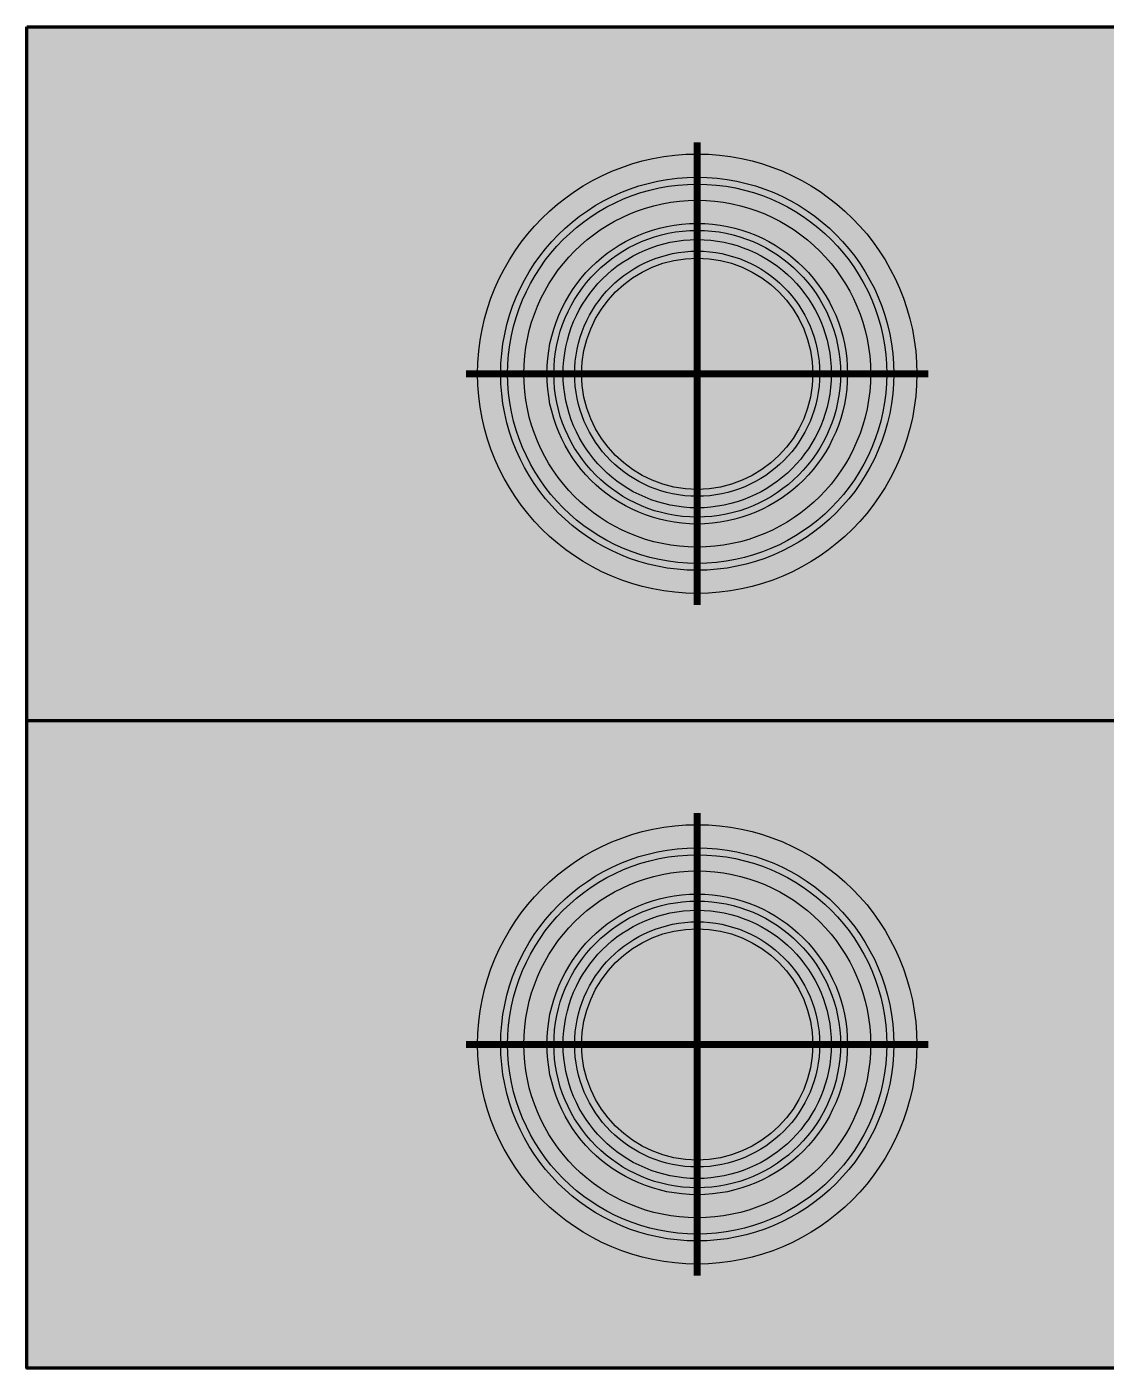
# Model space of a CAD drawing. Header units: millimetres. Extents: x 1408 to 8712, y 657 to 4836.
# Drawn here: x 2161 to 2394.5, y 1821.8 to 2111.8 of the extents above; entities that cross this region are included whole.
import ezdxf

# ---------------------------------------------------------------- set-up
doc = ezdxf.new("R2010")
doc.units = ezdxf.units.MM

msp = doc.modelspace()

# ---------------------------------------------------------------- hatches: boundary and pattern name
at = {"lineweight": 140, "true_color": 0xffffff}
h = msp.add_hatch(color=7, dxfattribs=at)
h.dxf.hatch_style = 1
h.paths.add_polyline_path([(2741.02, 2111.81), (2161.02, 2111.81), (2161.02, 1961.81), (2741.02, 1961.81)])
h.paths.add_polyline_path([(2741.02, 1961.81), (2161.02, 1961.81), (2161.02, 1821.81), (2741.02, 1821.81)])
h = msp.add_hatch(color=90)
h.dxf.hatch_style = 1
h.paths.add_polyline_path([(2353.52, 2036.81), (2352.02, 2036.81, -0.03929), (2351.46, 2029.61), (2352.94, 2029.38, 0.03929)])
h.paths.add_polyline_path([(2351.91, 2049.1), (2350.46, 2048.72, -0.03929), (2351.77, 2041.62), (2353.26, 2041.78, 0.03929)])
h.paths.add_polyline_path([(2347.16, 2060.56), (2345.86, 2059.81, -0.03929), (2348.97, 2053.3), (2350.37, 2053.83, 0.03929)])
h.paths.add_polyline_path([(2339.61, 2070.4), (2338.55, 2069.34, -0.03929), (2343.24, 2063.85), (2344.45, 2064.73, 0.03929)])
h.paths.add_polyline_path([(2329.77, 2077.95), (2329.02, 2076.65, -0.03929), (2334.97, 2072.56), (2335.92, 2073.72, 0.03929)])
h.paths.add_polyline_path([(2325.34, 2080.2, 0.03929), (2318.32, 2082.69), (2317.93, 2081.24, -0.03929), (2324.73, 2078.83)])
h.paths.add_polyline_path([(2313.45, 2083.73, 0.03929), (2306.02, 2084.31), (2306.02, 2082.81, -0.03929), (2313.22, 2082.24)])
h.paths.add_polyline_path([(2301.06, 2084.05, 0.03929), (2293.73, 2082.69), (2294.12, 2081.24, -0.03929), (2301.22, 2082.56)])
h.paths.add_polyline_path([(2289.54, 2079.76), (2289, 2081.16, 0.03929), (2282.27, 2077.95), (2283.02, 2076.65, -0.03929)])
h.paths.add_polyline_path([(2278.99, 2074.03), (2278.1, 2075.24, 0.03929), (2272.44, 2070.4), (2273.5, 2069.34, -0.03929)])
h.paths.add_polyline_path([(2270.28, 2065.76), (2269.11, 2066.7, 0.03929), (2264.89, 2060.56), (2266.19, 2059.81, -0.03929)])
h.paths.add_polyline_path([(2264, 2055.52), (2262.63, 2056.13, 0.03929), (2260.14, 2049.1), (2261.59, 2048.72, -0.03929)])
h.paths.add_polyline_path([(2260.59, 2044.01), (2259.11, 2044.24, 0.03929), (2258.52, 2036.81), (2260.02, 2036.81, -0.03929)])
h.paths.add_polyline_path([(2260.28, 2032), (2258.78, 2031.85, 0.03929), (2260.14, 2024.52), (2261.59, 2024.9, -0.03929)])
h.paths.add_polyline_path([(2263.08, 2020.33), (2261.68, 2019.79, 0.03929), (2264.89, 2013.06), (2266.19, 2013.81, -0.03929)])
h.paths.add_polyline_path([(2268.81, 2009.77), (2267.6, 2008.89, 0.03929), (2272.44, 2003.22), (2273.5, 2004.28, -0.03929)])
h.paths.add_polyline_path([(2277.08, 2001.06), (2276.13, 1999.9, 0.03929), (2282.27, 1995.67), (2283.02, 1996.97, -0.03929)])
h.paths.add_polyline_path([(2287.31, 1994.79), (2286.7, 1993.42, 0.03929), (2293.73, 1990.93), (2294.12, 1992.38, -0.03929)])
h.paths.add_polyline_path([(2306.02, 1990.81, -0.03929), (2298.83, 1991.38), (2298.59, 1989.9, 0.03929), (2306.02, 1989.31)])
h.paths.add_polyline_path([(2318.32, 1990.93), (2317.93, 1992.38, -0.03929), (2310.83, 1991.06), (2310.99, 1989.57, 0.03929)])
h.paths.add_polyline_path([(2329.77, 1995.67), (2329.02, 1996.97, -0.03929), (2322.51, 1993.87), (2323.05, 1992.47, 0.03929)])
h.paths.add_polyline_path([(2339.61, 2003.22), (2338.55, 2004.28, -0.03929), (2333.06, 1999.6), (2333.94, 1998.38, 0.03929)])
h.paths.add_polyline_path([(2347.16, 2013.06), (2345.86, 2013.81, -0.03929), (2341.77, 2007.86), (2342.94, 2006.92, 0.03929)])
h.paths.add_polyline_path([(2351.91, 2024.52), (2350.46, 2024.9, -0.03929), (2348.05, 2018.1), (2349.42, 2017.49, 0.03929)])
h.paths.add_polyline_path([(2342.25, 2027.1), (2340.8, 2027.49, -0.03929), (2338.91, 2022.17), (2340.28, 2021.56, 0.03929)])
h.paths.add_polyline_path([(2338.5, 2018.06), (2337.2, 2018.81, -0.03929), (2334, 2014.16), (2335.17, 2013.21, 0.03929)])
h.paths.add_polyline_path([(2332.54, 2010.29), (2331.48, 2011.35, -0.03929), (2327.18, 2007.69), (2328.07, 2006.47, 0.03929)])
h.paths.add_polyline_path([(2324.77, 2004.33), (2324.02, 2005.63, -0.03929), (2318.93, 2003.2), (2319.46, 2001.8, 0.03929)])
h.paths.add_polyline_path([(2315.73, 2000.59), (2315.34, 2002.04, -0.03929), (2309.79, 2001.01), (2309.94, 1999.52, 0.03929)])
h.paths.add_polyline_path([(2306.02, 2000.81, -0.03929), (2300.39, 2001.25), (2300.16, 1999.77, 0.03929), (2306.02, 1999.31)])
h.paths.add_polyline_path([(2296.71, 2002.04, -0.03929), (2291.38, 2003.92), (2290.77, 2002.55, 0.03929), (2296.32, 2000.59)])
h.paths.add_polyline_path([(2283.37, 2008.83), (2282.42, 2007.67, 0.03929), (2287.27, 2004.33), (2288.02, 2005.63, -0.03929)])
h.paths.add_polyline_path([(2276.9, 2015.65), (2275.69, 2014.77, 0.03929), (2279.51, 2010.29), (2280.57, 2011.35, -0.03929)])
h.paths.add_polyline_path([(2272.42, 2023.91), (2271.02, 2023.37, 0.03929), (2273.55, 2018.06), (2274.85, 2018.81, -0.03929)])
h.paths.add_polyline_path([(2270.22, 2033.05), (2268.73, 2032.89, 0.03929), (2269.8, 2027.1), (2271.25, 2027.49, -0.03929)])
h.paths.add_polyline_path([(2270.47, 2042.44), (2268.99, 2042.68, 0.03929), (2268.52, 2036.81), (2270.02, 2036.81, -0.03929)])
h.paths.add_polyline_path([(2273.14, 2051.45), (2271.77, 2052.06, 0.03929), (2269.8, 2046.52), (2271.25, 2046.13, -0.03929)])
h.paths.add_polyline_path([(2278.05, 2059.47), (2276.88, 2060.41, 0.03929), (2273.55, 2055.56), (2274.85, 2054.81, -0.03929)])
h.paths.add_polyline_path([(2284.86, 2065.94), (2283.98, 2067.15, 0.03929), (2279.51, 2063.33), (2280.57, 2062.27, -0.03929)])
h.paths.add_polyline_path([(2293.12, 2070.42), (2292.59, 2071.82, 0.03929), (2287.27, 2069.29), (2288.02, 2067.99, -0.03929)])
h.paths.add_polyline_path([(2302.1, 2074.11, 0.03929), (2296.32, 2073.03), (2296.71, 2071.58, -0.03929), (2302.26, 2072.61)])
h.paths.add_polyline_path([(2311.89, 2073.85, 0.03929), (2306.02, 2074.31), (2306.02, 2072.81, -0.03929), (2311.66, 2072.37)])
h.paths.add_polyline_path([(2315.73, 2073.03), (2315.34, 2071.58, -0.03929), (2320.67, 2069.7), (2321.28, 2071.07, 0.03929)])
h.paths.add_polyline_path([(2324.77, 2069.29), (2324.02, 2067.99, -0.03929), (2328.68, 2064.79), (2329.62, 2065.95, 0.03929)])
h.paths.add_polyline_path([(2332.54, 2063.33), (2331.48, 2062.27, -0.03929), (2335.15, 2057.97), (2336.36, 2058.85, 0.03929)])
h.paths.add_polyline_path([(2338.5, 2055.56), (2337.2, 2054.81, -0.03929), (2339.63, 2049.71), (2341.03, 2050.25, 0.03929)])
h.paths.add_polyline_path([(2342.25, 2046.52), (2340.8, 2046.13, -0.03929), (2341.83, 2040.57), (2343.32, 2040.73, 0.03929)])
h.paths.add_polyline_path([(2343.52, 2036.81), (2342.02, 2036.81, -0.03929), (2341.58, 2031.18), (2343.06, 2030.94, 0.03929)])
h.paths.add_polyline_path([(2335.02, 2036.81), (2333.52, 2036.81, -0.03929), (2333.19, 2032.51), (2334.67, 2032.27, 0.03929)])
h.paths.add_polyline_path([(2334.04, 2044.32), (2332.59, 2043.93, -0.03929), (2333.37, 2039.69), (2334.87, 2039.84, 0.03929)])
h.paths.add_polyline_path([(2331.14, 2051.31), (2329.84, 2050.56, -0.03929), (2331.7, 2046.67), (2333.1, 2047.2, 0.03929)])
h.paths.add_polyline_path([(2326.53, 2057.32), (2325.47, 2056.26, -0.03929), (2328.27, 2052.97), (2329.49, 2053.86, 0.03929)])
h.paths.add_polyline_path([(2324.27, 2059.35, 0.03929), (2320.52, 2061.93), (2319.77, 2060.63, -0.03929), (2323.33, 2058.18)])
h.paths.add_polyline_path([(2317.82, 2063.3, 0.03929), (2313.53, 2064.82), (2313.14, 2063.37, -0.03929), (2317.21, 2061.93)])
h.paths.add_polyline_path([(2310.56, 2065.45, 0.03929), (2306.02, 2065.81), (2306.02, 2064.31, -0.03929), (2310.33, 2063.97)])
h.paths.add_polyline_path([(2302.99, 2065.65, 0.03929), (2298.52, 2064.82), (2298.91, 2063.37, -0.03929), (2303.15, 2064.16)])
h.paths.add_polyline_path([(2296.17, 2062.48), (2295.63, 2063.88, 0.03929), (2291.52, 2061.93), (2292.27, 2060.63, -0.03929)])
h.paths.add_polyline_path([(2289.86, 2059.06), (2288.98, 2060.27, 0.03929), (2285.52, 2057.32), (2286.58, 2056.26, -0.03929)])
h.paths.add_polyline_path([(2284.65, 2054.12), (2283.49, 2055.06, 0.03929), (2280.91, 2051.31), (2282.21, 2050.56, -0.03929)])
h.paths.add_polyline_path([(2280.9, 2048), (2279.53, 2048.61, 0.03929), (2278.01, 2044.32), (2279.46, 2043.93, -0.03929)])
h.paths.add_polyline_path([(2278.86, 2041.11), (2277.38, 2041.35, 0.03929), (2277.02, 2036.81), (2278.52, 2036.81, -0.03929)])
h.paths.add_polyline_path([(2278.67, 2033.94), (2277.18, 2033.78, 0.03929), (2278.01, 2029.3), (2279.46, 2029.69, -0.03929)])
h.paths.add_polyline_path([(2280.35, 2026.96), (2278.95, 2026.42, 0.03929), (2280.91, 2022.31), (2282.21, 2023.06, -0.03929)])
h.paths.add_polyline_path([(2283.78, 2020.65), (2282.56, 2019.76, 0.03929), (2285.52, 2016.3), (2286.58, 2017.37, -0.03929)])
h.paths.add_polyline_path([(2288.72, 2015.44), (2287.77, 2014.27, 0.03929), (2291.52, 2011.7), (2292.27, 2012.99, -0.03929)])
h.paths.add_polyline_path([(2294.84, 2011.69), (2294.23, 2010.32, 0.03929), (2298.52, 2008.8), (2298.91, 2010.25, -0.03929)])
h.paths.add_polyline_path([(2306.02, 2009.31, -0.03929), (2301.72, 2009.65), (2301.49, 2008.17, 0.03929), (2306.02, 2007.81)])
h.paths.add_polyline_path([(2313.14, 2010.25, -0.03929), (2308.9, 2009.46), (2309.06, 2007.97, 0.03929), (2313.53, 2008.8)])
h.paths.add_polyline_path([(2320.52, 2011.7), (2319.77, 2012.99, -0.03929), (2315.88, 2011.14), (2316.42, 2009.74, 0.03929)])
h.paths.add_polyline_path([(2326.53, 2016.3), (2325.47, 2017.37, -0.03929), (2322.19, 2014.56), (2323.07, 2013.35, 0.03929)])
h.paths.add_polyline_path([(2331.14, 2022.31), (2329.84, 2023.06, -0.03929), (2327.4, 2019.5), (2328.56, 2018.56, 0.03929)])
h.paths.add_polyline_path([(2334.04, 2029.3), (2332.59, 2029.69, -0.03929), (2331.15, 2025.63), (2332.52, 2025.02, 0.03929)])
at = {"lineweight": 140}
h = msp.add_hatch(color=3, dxfattribs=at)
h.dxf.hatch_style = 1
h.paths.add_polyline_path([(2263.52, 2036.81, 1), (2348.52, 2036.81, 1)])
h.paths.add_polyline_path([(2347.02, 2036.81, -1), (2265.02, 2036.81, -1)], flags=16)
h.paths.add_polyline_path([(2343.52, 2036.81, -1), (2268.52, 2036.81, -1)], flags=0)
h.paths.add_polyline_path([(2338.52, 2036.81, -1), (2273.52, 2036.81, -1)], flags=0)
h.paths.add_polyline_path([(2337.02, 2036.81, -1), (2275.02, 2036.81, -1)], flags=0)
h.paths.add_polyline_path([(2335.02, 2036.81, -1), (2277.02, 2036.81, -1)], flags=0)
h.paths.add_polyline_path([(2332.52, 2036.81, -1), (2279.52, 2036.81, -1)], flags=0)
h.paths.add_polyline_path([(2331.02, 2036.81, -1), (2281.02, 2036.81, -1)], flags=0)
h = msp.add_hatch(color=3, dxfattribs=at)
h.dxf.hatch_style = 1
h.paths.add_polyline_path([(2273.52, 2036.81, 1), (2338.52, 2036.81, 1)])
h.paths.add_polyline_path([(2337.02, 2036.81, -1), (2275.02, 2036.81, -1)], flags=16)
h.paths.add_polyline_path([(2335.02, 2036.81, -1), (2277.02, 2036.81, -1)], flags=0)
h.paths.add_polyline_path([(2332.52, 2036.81, -1), (2279.52, 2036.81, -1)], flags=0)
h.paths.add_polyline_path([(2331.02, 2036.81, -1), (2281.02, 2036.81, -1)], flags=0)
h = msp.add_hatch(color=3, dxfattribs=at)
h.dxf.hatch_style = 1
h.paths.add_polyline_path([(2332.52, 2036.81, 1), (2279.52, 2036.81, 1)])
h.paths.add_polyline_path([(2331.02, 2036.81, -1), (2281.02, 2036.81, -1)], flags=16)
h = msp.add_hatch(color=90)
h.dxf.hatch_style = 1
h.paths.add_polyline_path([(2353.52, 1891.81), (2352.02, 1891.81, -0.03929), (2351.46, 1884.61), (2352.94, 1884.38, 0.03929)])
h.paths.add_polyline_path([(2351.91, 1904.1), (2350.46, 1903.72, -0.03929), (2351.77, 1896.62), (2353.26, 1896.78, 0.03929)])
h.paths.add_polyline_path([(2347.16, 1915.56), (2345.86, 1914.81, -0.03929), (2348.97, 1908.3), (2350.37, 1908.83, 0.03929)])
h.paths.add_polyline_path([(2339.61, 1925.4), (2338.55, 1924.34, -0.03929), (2343.24, 1918.85), (2344.45, 1919.73, 0.03929)])
h.paths.add_polyline_path([(2329.77, 1932.95), (2329.02, 1931.65, -0.03929), (2334.97, 1927.56), (2335.92, 1928.72, 0.03929)])
h.paths.add_polyline_path([(2325.34, 1935.2, 0.03929), (2318.32, 1937.69), (2317.93, 1936.24, -0.03929), (2324.73, 1933.83)])
h.paths.add_polyline_path([(2313.45, 1938.73, 0.03929), (2306.02, 1939.31), (2306.02, 1937.81, -0.03929), (2313.22, 1937.24)])
h.paths.add_polyline_path([(2301.06, 1939.05, 0.03929), (2293.73, 1937.69), (2294.12, 1936.24, -0.03929), (2301.22, 1937.56)])
h.paths.add_polyline_path([(2289.54, 1934.76), (2289, 1936.16, 0.03929), (2282.27, 1932.95), (2283.02, 1931.65, -0.03929)])
h.paths.add_polyline_path([(2278.99, 1929.03), (2278.1, 1930.24, 0.03929), (2272.44, 1925.4), (2273.5, 1924.34, -0.03929)])
h.paths.add_polyline_path([(2270.28, 1920.76), (2269.11, 1921.7, 0.03929), (2264.89, 1915.56), (2266.19, 1914.81, -0.03929)])
h.paths.add_polyline_path([(2264, 1910.52), (2262.63, 1911.13, 0.03929), (2260.14, 1904.1), (2261.59, 1903.72, -0.03929)])
h.paths.add_polyline_path([(2260.59, 1899.01), (2259.11, 1899.24, 0.03929), (2258.52, 1891.81), (2260.02, 1891.81, -0.03929)])
h.paths.add_polyline_path([(2260.28, 1887), (2258.78, 1886.85, 0.03929), (2260.14, 1879.52), (2261.59, 1879.9, -0.03929)])
h.paths.add_polyline_path([(2263.08, 1875.33), (2261.68, 1874.79, 0.03929), (2264.89, 1868.06), (2266.19, 1868.81, -0.03929)])
h.paths.add_polyline_path([(2268.81, 1864.77), (2267.6, 1863.89, 0.03929), (2272.44, 1858.22), (2273.5, 1859.28, -0.03929)])
h.paths.add_polyline_path([(2277.08, 1856.06), (2276.13, 1854.9, 0.03929), (2282.27, 1850.67), (2283.02, 1851.97, -0.03929)])
h.paths.add_polyline_path([(2287.31, 1849.79), (2286.7, 1848.42, 0.03929), (2293.73, 1845.93), (2294.12, 1847.38, -0.03929)])
h.paths.add_polyline_path([(2306.02, 1845.81, -0.03929), (2298.83, 1846.38), (2298.59, 1844.9, 0.03929), (2306.02, 1844.31)])
h.paths.add_polyline_path([(2318.32, 1845.93), (2317.93, 1847.38, -0.03929), (2310.83, 1846.06), (2310.99, 1844.57, 0.03929)])
h.paths.add_polyline_path([(2329.77, 1850.67), (2329.02, 1851.97, -0.03929), (2322.51, 1848.87), (2323.05, 1847.47, 0.03929)])
h.paths.add_polyline_path([(2339.61, 1858.22), (2338.55, 1859.28, -0.03929), (2333.06, 1854.6), (2333.94, 1853.38, 0.03929)])
h.paths.add_polyline_path([(2347.16, 1868.06), (2345.86, 1868.81, -0.03929), (2341.77, 1862.86), (2342.94, 1861.92, 0.03929)])
h.paths.add_polyline_path([(2351.91, 1879.52), (2350.46, 1879.9, -0.03929), (2348.05, 1873.1), (2349.42, 1872.49, 0.03929)])
h.paths.add_polyline_path([(2342.25, 1882.1), (2340.8, 1882.49, -0.03929), (2338.91, 1877.17), (2340.28, 1876.56, 0.03929)])
h.paths.add_polyline_path([(2338.5, 1873.06), (2337.2, 1873.81, -0.03929), (2334, 1869.16), (2335.17, 1868.21, 0.03929)])
h.paths.add_polyline_path([(2332.54, 1865.29), (2331.48, 1866.35, -0.03929), (2327.18, 1862.69), (2328.07, 1861.47, 0.03929)])
h.paths.add_polyline_path([(2324.77, 1859.33), (2324.02, 1860.63, -0.03929), (2318.93, 1858.2), (2319.46, 1856.8, 0.03929)])
h.paths.add_polyline_path([(2315.73, 1855.59), (2315.34, 1857.04, -0.03929), (2309.79, 1856.01), (2309.94, 1854.52, 0.03929)])
h.paths.add_polyline_path([(2306.02, 1855.81, -0.03929), (2300.39, 1856.25), (2300.16, 1854.77, 0.03929), (2306.02, 1854.31)])
h.paths.add_polyline_path([(2296.71, 1857.04, -0.03929), (2291.38, 1858.92), (2290.77, 1857.55, 0.03929), (2296.32, 1855.59)])
h.paths.add_polyline_path([(2283.37, 1863.83), (2282.42, 1862.67, 0.03929), (2287.27, 1859.33), (2288.02, 1860.63, -0.03929)])
h.paths.add_polyline_path([(2276.9, 1870.65), (2275.69, 1869.77, 0.03929), (2279.51, 1865.29), (2280.57, 1866.35, -0.03929)])
h.paths.add_polyline_path([(2272.42, 1878.91), (2271.02, 1878.37, 0.03929), (2273.55, 1873.06), (2274.85, 1873.81, -0.03929)])
h.paths.add_polyline_path([(2270.22, 1888.05), (2268.73, 1887.89, 0.03929), (2269.8, 1882.1), (2271.25, 1882.49, -0.03929)])
h.paths.add_polyline_path([(2270.47, 1897.44), (2268.99, 1897.68, 0.03929), (2268.52, 1891.81), (2270.02, 1891.81, -0.03929)])
h.paths.add_polyline_path([(2273.14, 1906.45), (2271.77, 1907.06, 0.03929), (2269.8, 1901.52), (2271.25, 1901.13, -0.03929)])
h.paths.add_polyline_path([(2278.05, 1914.47), (2276.88, 1915.41, 0.03929), (2273.55, 1910.56), (2274.85, 1909.81, -0.03929)])
h.paths.add_polyline_path([(2284.86, 1920.94), (2283.98, 1922.15, 0.03929), (2279.51, 1918.33), (2280.57, 1917.27, -0.03929)])
h.paths.add_polyline_path([(2293.12, 1925.42), (2292.59, 1926.82, 0.03929), (2287.27, 1924.29), (2288.02, 1922.99, -0.03929)])
h.paths.add_polyline_path([(2302.1, 1929.11, 0.03929), (2296.32, 1928.03), (2296.71, 1926.58, -0.03929), (2302.26, 1927.61)])
h.paths.add_polyline_path([(2311.89, 1928.85, 0.03929), (2306.02, 1929.31), (2306.02, 1927.81, -0.03929), (2311.66, 1927.37)])
h.paths.add_polyline_path([(2315.73, 1928.03), (2315.34, 1926.58, -0.03929), (2320.67, 1924.7), (2321.28, 1926.07, 0.03929)])
h.paths.add_polyline_path([(2324.77, 1924.29), (2324.02, 1922.99, -0.03929), (2328.68, 1919.79), (2329.62, 1920.95, 0.03929)])
h.paths.add_polyline_path([(2332.54, 1918.33), (2331.48, 1917.27, -0.03929), (2335.15, 1912.97), (2336.36, 1913.85, 0.03929)])
h.paths.add_polyline_path([(2338.5, 1910.56), (2337.2, 1909.81, -0.03929), (2339.63, 1904.71), (2341.03, 1905.25, 0.03929)])
h.paths.add_polyline_path([(2342.25, 1901.52), (2340.8, 1901.13, -0.03929), (2341.83, 1895.57), (2343.32, 1895.73, 0.03929)])
h.paths.add_polyline_path([(2343.52, 1891.81), (2342.02, 1891.81, -0.03929), (2341.58, 1886.18), (2343.06, 1885.94, 0.03929)])
h.paths.add_polyline_path([(2335.02, 1891.81), (2333.52, 1891.81, -0.03929), (2333.19, 1887.51), (2334.67, 1887.27, 0.03929)])
h.paths.add_polyline_path([(2334.04, 1899.32), (2332.59, 1898.93, -0.03929), (2333.37, 1894.69), (2334.87, 1894.84, 0.03929)])
h.paths.add_polyline_path([(2331.14, 1906.31), (2329.84, 1905.56, -0.03929), (2331.7, 1901.67), (2333.1, 1902.2, 0.03929)])
h.paths.add_polyline_path([(2326.53, 1912.32), (2325.47, 1911.26, -0.03929), (2328.27, 1907.97), (2329.49, 1908.86, 0.03929)])
h.paths.add_polyline_path([(2324.27, 1914.35, 0.03929), (2320.52, 1916.93), (2319.77, 1915.63, -0.03929), (2323.33, 1913.18)])
h.paths.add_polyline_path([(2317.82, 1918.3, 0.03929), (2313.53, 1919.82), (2313.14, 1918.37, -0.03929), (2317.21, 1916.93)])
h.paths.add_polyline_path([(2310.56, 1920.45, 0.03929), (2306.02, 1920.81), (2306.02, 1919.31, -0.03929), (2310.33, 1918.97)])
h.paths.add_polyline_path([(2302.99, 1920.65, 0.03929), (2298.52, 1919.82), (2298.91, 1918.37, -0.03929), (2303.15, 1919.16)])
h.paths.add_polyline_path([(2296.17, 1917.48), (2295.63, 1918.88, 0.03929), (2291.52, 1916.93), (2292.27, 1915.63, -0.03929)])
h.paths.add_polyline_path([(2289.86, 1914.06), (2288.98, 1915.27, 0.03929), (2285.52, 1912.32), (2286.58, 1911.26, -0.03929)])
h.paths.add_polyline_path([(2284.65, 1909.12), (2283.49, 1910.06, 0.03929), (2280.91, 1906.31), (2282.21, 1905.56, -0.03929)])
h.paths.add_polyline_path([(2280.9, 1903), (2279.53, 1903.61, 0.03929), (2278.01, 1899.32), (2279.46, 1898.93, -0.03929)])
h.paths.add_polyline_path([(2278.86, 1896.11), (2277.38, 1896.35, 0.03929), (2277.02, 1891.81), (2278.52, 1891.81, -0.03929)])
h.paths.add_polyline_path([(2278.67, 1888.94), (2277.18, 1888.78, 0.03929), (2278.01, 1884.3), (2279.46, 1884.69, -0.03929)])
h.paths.add_polyline_path([(2280.35, 1881.96), (2278.95, 1881.42, 0.03929), (2280.91, 1877.31), (2282.21, 1878.06, -0.03929)])
h.paths.add_polyline_path([(2283.78, 1875.65), (2282.56, 1874.76, 0.03929), (2285.52, 1871.3), (2286.58, 1872.37, -0.03929)])
h.paths.add_polyline_path([(2288.72, 1870.44), (2287.77, 1869.27, 0.03929), (2291.52, 1866.7), (2292.27, 1867.99, -0.03929)])
h.paths.add_polyline_path([(2294.84, 1866.69), (2294.23, 1865.32, 0.03929), (2298.52, 1863.8), (2298.91, 1865.25, -0.03929)])
h.paths.add_polyline_path([(2306.02, 1864.31, -0.03929), (2301.72, 1864.65), (2301.49, 1863.17, 0.03929), (2306.02, 1862.81)])
h.paths.add_polyline_path([(2313.14, 1865.25, -0.03929), (2308.9, 1864.46), (2309.06, 1862.97, 0.03929), (2313.53, 1863.8)])
h.paths.add_polyline_path([(2320.52, 1866.7), (2319.77, 1867.99, -0.03929), (2315.88, 1866.14), (2316.42, 1864.74, 0.03929)])
h.paths.add_polyline_path([(2326.53, 1871.3), (2325.47, 1872.37, -0.03929), (2322.19, 1869.56), (2323.07, 1868.35, 0.03929)])
h.paths.add_polyline_path([(2331.14, 1877.31), (2329.84, 1878.06, -0.03929), (2327.4, 1874.5), (2328.56, 1873.56, 0.03929)])
h.paths.add_polyline_path([(2334.04, 1884.3), (2332.59, 1884.69, -0.03929), (2331.15, 1880.63), (2332.52, 1880.02, 0.03929)])
h = msp.add_hatch(color=3, dxfattribs=at)
h.dxf.hatch_style = 1
h.paths.add_polyline_path([(2263.52, 1891.81, 1), (2348.52, 1891.81, 1)])
h.paths.add_polyline_path([(2347.02, 1891.81, -1), (2265.02, 1891.81, -1)], flags=16)
h.paths.add_polyline_path([(2343.52, 1891.81, -1), (2268.52, 1891.81, -1)], flags=0)
h.paths.add_polyline_path([(2338.52, 1891.81, -1), (2273.52, 1891.81, -1)], flags=0)
h.paths.add_polyline_path([(2337.02, 1891.81, -1), (2275.02, 1891.81, -1)], flags=0)
h.paths.add_polyline_path([(2335.02, 1891.81, -1), (2277.02, 1891.81, -1)], flags=0)
h.paths.add_polyline_path([(2332.52, 1891.81, -1), (2279.52, 1891.81, -1)], flags=0)
h.paths.add_polyline_path([(2331.02, 1891.81, -1), (2281.02, 1891.81, -1)], flags=0)
h = msp.add_hatch(color=3, dxfattribs=at)
h.dxf.hatch_style = 1
h.paths.add_polyline_path([(2273.52, 1891.81, 1), (2338.52, 1891.81, 1)])
h.paths.add_polyline_path([(2337.02, 1891.81, -1), (2275.02, 1891.81, -1)], flags=16)
h.paths.add_polyline_path([(2335.02, 1891.81, -1), (2277.02, 1891.81, -1)], flags=0)
h.paths.add_polyline_path([(2332.52, 1891.81, -1), (2279.52, 1891.81, -1)], flags=0)
h.paths.add_polyline_path([(2331.02, 1891.81, -1), (2281.02, 1891.81, -1)], flags=0)
h = msp.add_hatch(color=3, dxfattribs=at)
h.dxf.hatch_style = 1
h.paths.add_polyline_path([(2332.52, 1891.81, 1), (2279.52, 1891.81, 1)])
h.paths.add_polyline_path([(2331.02, 1891.81, -1), (2281.02, 1891.81, -1)], flags=16)

# ---------------------------------------------------------------- linework, layer by layer
at = {"color": 18, "lineweight": 211, "ltscale": 5, "true_color": 0x000000}
msp.add_line((2161.02, 1961.81), (2741.02, 1961.81), dxfattribs=at)
at = {"lineweight": 140}
msp.add_lwpolyline([(2161.02, 2111.81), (2741.02, 2111.81), (2741.02, 1821.81), (2161.02, 1821.81)], close=True, dxfattribs=at)
at = {"color": 3, "lineweight": 140, "const_width": 1.5}
for points in [[(2306.02, 2036.81), (2306.02, 2086.81)], [(2306.02, 2036.81), (2256.02, 2036.81)], [(2306.02, 2036.81), (2356.02, 2036.81)], [(2306.02, 2036.81), (2306.02, 1986.81)], [(2306.02, 1891.81), (2306.02, 1941.81)], [(2306.02, 1891.81), (2256.02, 1891.81)], [(2306.02, 1891.81), (2356.02, 1891.81)], [(2306.02, 1891.81), (2306.02, 1841.81)]]:
    msp.add_lwpolyline(points, dxfattribs=at)
at = {"color": 3}
for centre, radius in [((2306.02, 2036.81), 47.5), ((2306.02, 2036.81), 42.5), ((2306.02, 2036.81), 41), ((2306.02, 2036.81), 37.5), ((2306.02, 2036.81), 32.5), ((2306.02, 2036.81), 31), ((2306.02, 2036.81), 29), ((2306.02, 2036.81), 26.5), ((2306.02, 2036.81), 25), ((2306.02, 1891.81), 47.5), ((2306.02, 1891.81), 42.5), ((2306.02, 1891.81), 41), ((2306.02, 1891.81), 37.5), ((2306.02, 1891.81), 32.5), ((2306.02, 1891.81), 31), ((2306.02, 1891.81), 29), ((2306.02, 1891.81), 26.5), ((2306.02, 1891.81), 25)]:
    msp.add_circle(centre, radius, dxfattribs=at)

doc.saveas('drawing.dxf')
